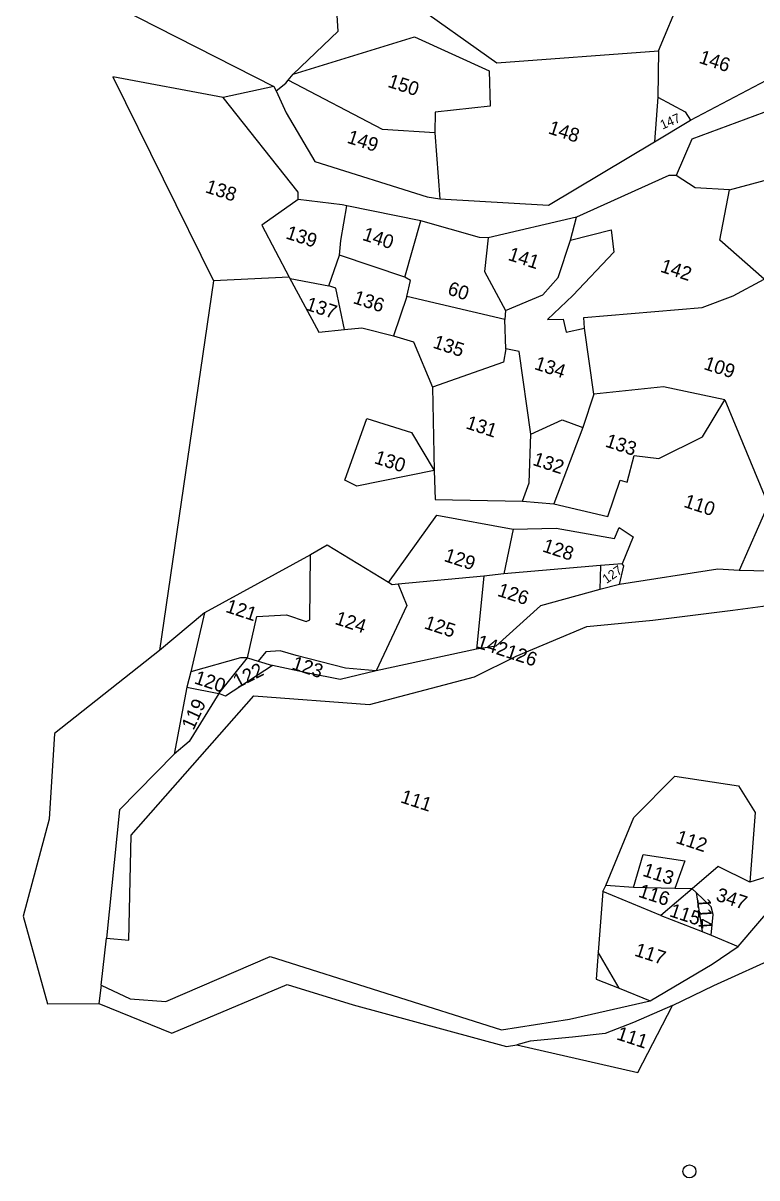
# Model space of a CAD drawing. Header units: metres. Extents: x 281097 to 285452, y 2029380 to 2031700.
# Drawn here: x 281808 to 282269, y 2029381 to 2030107 of the extents above; entities that cross this region are included whole.
import ezdxf
from ezdxf.enums import TextEntityAlignment as Align

# ---------------------------------------------------------------- set-up
doc = ezdxf.new("R2010")
doc.units = ezdxf.units.M
doc.header["$MEASUREMENT"] = 0
for name, color, linetype in [('OFF', 1, 'Continuous'), ('POLY_PARCEL', 6, 'Continuous'), ('POLY_ROAD', 30, 'Continuous'), ('TEXT_PARCEL', 7, 'Continuous'), ('V_BOUND_LINE', 7, 'Continuous')]:
    doc.layers.add(name, color=color, linetype=linetype)
doc.styles.add('TEXT_MAP', font='', dxfattribs={"height": 2.5})
doc.styles.get('TEXT_MAP').set_extended_font_data('Kruti Dev 050')

msp = doc.modelspace()

# ---------------------------------------------------------------- linework, layer by layer
msp.add_circle((282226.68, 2029384.92), 4.11)
at = {"layer": 'OFF'}
msp.add_line((281857, 2029502.01), (281855.55, 2029490.51), dxfattribs=at)
at = {"layer": 'POLY_PARCEL'}
for p, q in [((282207.14, 2030089.74), (282224.49, 2030130.81)), ((282005.93, 2030102.11), (282004.56, 2030122.29)), ((282050.17, 2030121.67), (282105.69, 2030082.22)), ((281977.54, 2030074.97), (282005.93, 2030102.11)), ((281977.54, 2030074.97), (282053.84, 2030098.6)), ((282053.84, 2030098.6), (282100.83, 2030077.09)), ((282105.69, 2030082.22), (282207.14, 2030089.74)), ((282207.14, 2030089.74), (282206.85, 2030060.64)), ((281974.51, 2030071.31), (281977.54, 2030074.97)), ((282100.83, 2030077.09), (282101.49, 2030054.89)), ((281966.84, 2030064.52), (281972.98, 2030069.47)), ((281972.98, 2030069.47), (281974.51, 2030071.31)), ((282033.8, 2030040.17), (281974.51, 2030071.31)), ((282206.85, 2030060.64), (282204.8, 2030032.47)), ((282206.85, 2030060.64), (282224.02, 2030051.34)), ((282101.49, 2030054.89), (282066.88, 2030051.16)), ((282066.88, 2030051.16), (282066.63, 2030038.26)), ((282224.02, 2030051.34), (282227.34, 2030046.1)), ((282066.63, 2030038.26), (282033.8, 2030040.17)), ((282066.63, 2030038.26), (282069.85, 2029996.67)), ((282230.17, 2030003.62), (282218.33, 2030011.22)), ((282251.75, 2030002.36), (282303.11, 2030015.96)), ((282251.75, 2030002.36), (282230.17, 2030003.62)), ((282245.86, 2029970.67), (282251.75, 2030002.36)), ((281980.74, 2029996.26), (281957.98, 2029980.04)), ((282007.57, 2029970.41), (282011.27, 2029992.29)), ((282047.7, 2029947.39), (282057.87, 2029982.71)), ((282151.95, 2029970.7), (282155.63, 2029985.09)), ((281957.98, 2029980.04), (281975.21, 2029947.37)), ((282151.95, 2029970.7), (282177.39, 2029977.18)), ((282177.39, 2029977.18), (282179.13, 2029963.11)), ((282006.83, 2029961.25), (282007.57, 2029970.41)), ((282100.17, 2029972.19), (282097.91, 2029951.04)), ((282144.26, 2029947.27), (282151.95, 2029970.7)), ((282273.6, 2029946.2), (282245.86, 2029970.67)), ((282000.14, 2029941.89), (282006.83, 2029961.25)), ((282047.7, 2029947.39), (282006.83, 2029961.25)), ((282179.13, 2029963.11), (282153.47, 2029935.78)), ((281975.21, 2029947.37), (281927.5, 2029945.03)), ((281975.21, 2029947.37), (281993.65, 2029912.72)), ((281975.7, 2029946.46), (282000.14, 2029941.89)), ((282051.39, 2029945.34), (282047.7, 2029947.39)), ((282049.13, 2029935.22), (282051.39, 2029945.34)), ((282097.91, 2029951.04), (282111.01, 2029926.36)), ((282134.52, 2029936.17), (282144.26, 2029947.27)), ((282254.07, 2029935.69), (282273.6, 2029946.2)), ((282004.34, 2029940.46), (282000.14, 2029941.89)), ((282009.88, 2029914.55), (282004.34, 2029940.46)), ((282049.13, 2029935.22), (282040.7, 2029910.43)), ((282110.65, 2029920.83), (282049.13, 2029935.22)), ((282111.01, 2029926.36), (282134.52, 2029936.17)), ((282153.47, 2029935.78), (282137.38, 2029920.67)), ((282234.6, 2029928.28), (282254.07, 2029935.69)), ((282111.01, 2029926.36), (282110.65, 2029920.83)), ((282160.23, 2029922.07), (282234.6, 2029928.28)), ((282160.66, 2029915.31), (282160.23, 2029922.07)), ((282009.88, 2029914.55), (282020.78, 2029915.47)), ((282020.78, 2029915.47), (282040.7, 2029910.43)), ((282111.22, 2029902.4), (282110.65, 2029920.83)), ((282137.38, 2029920.67), (282147.25, 2029920.87)), ((282147.25, 2029920.87), (282149.12, 2029912.84)), ((282149.12, 2029912.84), (282160.66, 2029915.31)), ((282166.64, 2029873.88), (282160.66, 2029915.31)), ((281993.65, 2029912.72), (282009.88, 2029914.55)), ((282040.7, 2029910.43), (282053.15, 2029906.67)), ((282053.15, 2029906.67), (282065.14, 2029878.23)), ((282111.22, 2029902.4), (282109.75, 2029893.88)), ((282119.69, 2029900.68), (282111.22, 2029902.4)), ((282127.01, 2029848.59), (282119.69, 2029900.68)), ((282109.75, 2029893.88), (282065.14, 2029878.23)), ((282065.14, 2029878.23), (282066.19, 2029825.72)), ((282166.64, 2029873.88), (282159.69, 2029852.8)), ((282210.28, 2029878.37), (282166.64, 2029873.88)), ((282248.93, 2029870.19), (282210.28, 2029878.37)), ((282234.95, 2029846.98), (282248.93, 2029870.19)), ((282248.93, 2029870.19), (282276.06, 2029804.3)), ((282010.16, 2029819.63), (282023.98, 2029858.52)), ((282023.98, 2029858.52), (282052.05, 2029849.58)), ((282127.01, 2029848.59), (282146.75, 2029857.67)), ((282146.75, 2029857.67), (282159.69, 2029852.8)), ((282052.05, 2029849.58), (282066.19, 2029825.72)), ((282159.69, 2029852.8), (282141.48, 2029804.86)), ((282125.97, 2029817.95), (282127.01, 2029848.59)), ((282207.54, 2029833.36), (282234.95, 2029846.98)), ((282187.55, 2029818.47), (282192, 2029835.28)), ((282192, 2029835.28), (282207.54, 2029833.36)), ((282066.19, 2029825.72), (282017.66, 2029815.84)), ((282066.19, 2029825.72), (282066.84, 2029807.5)), ((282017.66, 2029815.84), (282010.16, 2029819.63)), ((282121.85, 2029806.4), (282125.97, 2029817.95)), ((282175.39, 2029796.77), (282183.16, 2029819.64)), ((282183.16, 2029819.64), (282187.55, 2029818.47)), ((282066.84, 2029807.5), (282121.85, 2029806.4)), ((282121.85, 2029806.4), (282141.48, 2029804.86)), ((282141.48, 2029804.86), (282175.39, 2029796.77)), ((282276.06, 2029804.3), (282257.87, 2029762.85)), ((282037.44, 2029755.25), (282067.84, 2029797.76)), ((282067.84, 2029797.76), (282115.87, 2029788.91)), ((282115.87, 2029788.91), (282110.08, 2029760.68)), ((282115.87, 2029788.91), (282142.85, 2029789.59)), ((282142.85, 2029789.59), (282179.66, 2029783.07)), ((282179.66, 2029783.07), (282182.41, 2029789.85)), ((282182.41, 2029789.85), (282191.36, 2029784)), ((281999, 2029778.76), (281988.52, 2029772.66)), ((282037.44, 2029755.25), (281999, 2029778.76)), ((282191.36, 2029784), (282184.44, 2029767.05)), ((281988.52, 2029772.66), (281921.94, 2029736.15)), ((281988.14, 2029731.89), (281988.52, 2029772.66)), ((282170.8, 2029766.11), (282110.08, 2029760.68)), ((282170.8, 2029766.11), (282170.33, 2029750.86)), ((282184.44, 2029767.05), (282170.8, 2029766.11)), ((282182.82, 2029753.97), (282185.39, 2029765.78)), ((282185.39, 2029765.78), (282184.44, 2029767.05)), ((282039.75, 2029753.84), (282037.44, 2029755.25)), ((282097.5, 2029759.25), (282043.61, 2029754.23)), ((282097.5, 2029759.25), (282092.9, 2029713.41)), ((282110.08, 2029760.68), (282097.5, 2029759.25)), ((282043.61, 2029754.23), (282039.75, 2029753.84)), ((282043.61, 2029754.23), (282049.16, 2029740.76)), ((282049.16, 2029740.76), (282029.76, 2029699.78)), ((281921.94, 2029736.15), (281893.57, 2029712.53)), ((281921.94, 2029736.15), (281913.39, 2029699.09)), ((281948.93, 2029707.88), (281954.86, 2029734.01)), ((281954.86, 2029734.01), (281973.42, 2029735)), ((281973.42, 2029735), (281985.89, 2029730.89)), ((281985.89, 2029730.89), (281988.14, 2029731.89)), ((281960.38, 2029711.64), (281955.55, 2029705.88)), ((281969.53, 2029712.36), (281960.38, 2029711.64)), ((281979.5, 2029709.34), (281969.53, 2029712.36)), ((281944.48, 2029708.02), (281913.39, 2029699.09)), ((281930.98, 2029685.47), (281948.93, 2029707.88)), ((281948.93, 2029707.88), (281944.48, 2029708.02)), ((281948.93, 2029707.88), (281955.55, 2029705.88)), ((281955.55, 2029705.88), (281964.66, 2029703.12)), ((282010.59, 2029701.52), (281979.5, 2029709.34)), ((281913.39, 2029699.09), (281910.78, 2029689.4)), ((282029.76, 2029699.78), (282010.59, 2029701.52)), ((281910.78, 2029689.4), (281902.9, 2029647.41)), ((281910.78, 2029689.4), (281930.98, 2029685.47)), ((282191.7, 2029607.54), (282217.4, 2029633.44)), ((282217.4, 2029633.44), (282257.6, 2029627.5)), ((282257.6, 2029627.5), (282267.95, 2029610.59)), ((282267.95, 2029610.59), (282264.73, 2029566.89)), ((282174.04, 2029564.72), (282191.7, 2029607.54)), ((282191.51, 2029563.38), (282197.54, 2029584.18)), ((282197.54, 2029584.18), (282223.83, 2029580.32)), ((282223.83, 2029580.32), (282217.55, 2029562.78)), ((282244.63, 2029576.67), (282228.37, 2029562.67)), ((282264.73, 2029566.89), (282244.63, 2029576.67)), ((282287.06, 2029573.89), (282264.73, 2029566.89)), ((282172.18, 2029560.99), (282169.39, 2029522.82)), ((282172.18, 2029560.99), (282174.04, 2029564.72)), ((282208.79, 2029545.79), (282172.18, 2029560.99)), ((282191.51, 2029563.38), (282174.04, 2029564.72)), ((282217.55, 2029562.78), (282191.51, 2029563.38)), ((282228.37, 2029562.67), (282208.79, 2029545.79)), ((282228.37, 2029562.67), (282217.55, 2029562.78)), ((282230.89, 2029560.28), (282228.37, 2029562.67)), ((282230.89, 2029560.28), (282234.63, 2029535.73)), ((282240.29, 2029551.35), (282230.89, 2029560.28)), ((282208.79, 2029545.79), (282234.63, 2029535.73)), ((282241.59, 2029546.42), (282240.29, 2029551.35)), ((282240.31, 2029533.39), (282241.59, 2029546.42)), ((281857, 2029502.01), (281860.25, 2029531.67)), ((282234.63, 2029535.73), (282240.31, 2029533.39)), ((282240.31, 2029533.39), (282257.4, 2029526.34)), ((282169.39, 2029522.82), (282168.15, 2029505.9)), ((282182.55, 2029500.06), (282169.39, 2029522.82)), ((282168.15, 2029505.9), (282182.55, 2029500.06)), ((282182.55, 2029500.06), (282201.96, 2029492.18))]:
    msp.add_line(p, q, dxfattribs=at)
at = {"layer": 'POLY_ROAD'}
for p, q in [((282227.34, 2030046.1), (282275.01, 2030071.26)), ((281980.84, 2030000.93), (281933.58, 2030060.45)), ((281965.55, 2030067.26), (281966.84, 2030064.52)), ((281966.84, 2030064.52), (281973.32, 2030050.84)), ((281973.32, 2030050.84), (281991.14, 2030020.13)), ((282204.8, 2030032.47), (282227.34, 2030046.1)), ((282273.39, 2030050.95), (282228.22, 2030034.19)), ((282138.15, 2029992.72), (282204.8, 2030032.47)), ((282228.22, 2030034.19), (282218.33, 2030011.22)), ((281991.14, 2030020.13), (282061.86, 2029997.93)), ((282213.69, 2030011.41), (282155.63, 2029985.09)), ((282218.33, 2030011.22), (282213.69, 2030011.41)), ((281980.74, 2029996.26), (281980.84, 2030000.93)), ((282008.45, 2029992.88), (281980.74, 2029996.26)), ((282061.86, 2029997.93), (282069.85, 2029996.67)), ((282069.85, 2029996.67), (282138.15, 2029992.72)), ((282011.27, 2029992.29), (282008.45, 2029992.88)), ((282057.87, 2029982.71), (282011.27, 2029992.29)), ((282094.82, 2029972.27), (282057.87, 2029982.71)), ((282155.63, 2029985.09), (282100.17, 2029972.19)), ((282100.17, 2029972.19), (282094.82, 2029972.27)), ((282244.48, 2029763.7), (282182.82, 2029753.97)), ((282257.87, 2029762.85), (282244.48, 2029763.7)), ((282285.47, 2029762.13), (282257.87, 2029762.85)), ((282170.33, 2029750.86), (282133.02, 2029740.69)), ((282182.82, 2029753.97), (282170.33, 2029750.86)), ((282133.02, 2029740.69), (282104.96, 2029715.19)), ((282254, 2029738.02), (282289.96, 2029742.62)), ((282203.75, 2029731.55), (282254, 2029738.02)), ((282117.73, 2029709.08), (282162.09, 2029727.59)), ((282162.09, 2029727.59), (282203.75, 2029731.55)), ((282092.9, 2029713.41), (282029.76, 2029699.78)), ((282104.96, 2029715.19), (282092.9, 2029713.41)), ((282091.58, 2029696.07), (282117.73, 2029709.08)), ((281964.66, 2029703.12), (281935.09, 2029683.85)), ((281987.13, 2029698.19), (281964.66, 2029703.12)), ((282007.19, 2029694.34), (281987.13, 2029698.19)), ((282029.76, 2029699.78), (282007.19, 2029694.34)), ((282025.52, 2029678.49), (282091.58, 2029696.07)), ((281875.71, 2029596.29), (281952.95, 2029683.99)), ((281930.98, 2029685.47), (281912.31, 2029655.25)), ((281935.09, 2029683.85), (281930.98, 2029685.47)), ((281952.95, 2029683.99), (282025.52, 2029678.49)), ((281912.31, 2029655.25), (281902.9, 2029647.41)), ((281902.9, 2029647.41), (281868.4, 2029612.35)), ((281868.4, 2029612.35), (281860.25, 2029531.67)), ((281874.3, 2029530.34), (281875.71, 2029596.29)), ((282257.4, 2029526.34), (282280.83, 2029553.75)), ((281860.25, 2029531.67), (281874.3, 2029530.34)), ((282240.93, 2029515.21), (282257.4, 2029526.34)), ((281897.52, 2029491.73), (281963.2, 2029520.09)), ((281963.2, 2029520.09), (282108.48, 2029473.89)), ((282201.96, 2029492.18), (282240.93, 2029515.21)), ((281857, 2029502.01), (281875.13, 2029493.45)), ((281875.13, 2029493.45), (281897.52, 2029491.73)), ((282151.27, 2029480.65), (282201.96, 2029492.18)), ((282216.04, 2029489.16), (282191.62, 2029478.46)), ((282108.48, 2029473.89), (282151.27, 2029480.65)), ((282191.62, 2029478.46), (282173.69, 2029471.67)), ((282126.59, 2029466.8), (282118.19, 2029464.46)), ((282153.19, 2029469.34), (282126.59, 2029466.8)), ((282173.69, 2029471.67), (282153.19, 2029469.34))]:
    msp.add_line(p, q, dxfattribs=at)
at = {"layer": 'V_BOUND_LINE'}
for p, q in [((281853.53, 2030124.37), (281965.55, 2030067.26)), ((281933.58, 2030060.45), (281864.19, 2030073.45)), ((281864.19, 2030073.45), (281927.5, 2029945.03)), ((281965.55, 2030067.26), (281933.58, 2030060.45)), ((281927.5, 2029945.03), (281893.57, 2029712.53)), ((281893.57, 2029712.53), (281827.71, 2029660.35)), ((281827.71, 2029660.35), (281824.29, 2029606.38)), ((281824.29, 2029606.38), (281807.89, 2029545.49)), ((281807.89, 2029545.49), (281823.13, 2029490.34)), ((282242.04, 2029501.76), (282284.59, 2029521.11)), ((281901.4, 2029471.88), (281973.83, 2029502.56)), ((281973.83, 2029502.56), (282015.34, 2029489.61)), ((282216.04, 2029489.16), (282242.04, 2029501.76)), ((281823.13, 2029490.34), (281855.55, 2029490.51)), ((281855.55, 2029490.51), (281901.4, 2029471.88)), ((282015.34, 2029489.61), (282111.73, 2029463.36)), ((282194.19, 2029447.04), (282216.04, 2029489.16)), ((282111.73, 2029463.36), (282118.19, 2029464.46)), ((282118.19, 2029464.46), (282194.19, 2029447.04))]:
    msp.add_line(p, q, dxfattribs=at)

# ---------------------------------------------------------------- texts
at = {"layer": 'TEXT_PARCEL', "style": 'TEXT_MAP'}
for s, height, rotation, p in [('146', 8.7, 341.83276, (282242.69, 2030083.4)), ('150', 8.7, 341.83276, (282047.11, 2030068.31)), ('147', 5.8, 23.50711, (282214.55, 2030045.44)), ('149', 8.7, 341.83276, (282021.52, 2030033.17)), ('148', 8.7, 341.83276, (282147.97, 2030039.05)), ('138', 8.7, 341.83276, (281932.44, 2030001.98)), ('139', 8.7, 341.83276, (281983.03, 2029972.97)), ('140', 8.7, 341.83276, (282031.19, 2029972.01)), ('141', 8.7, 341.83276, (282122.69, 2029959.44)), ('142', 8.7, 341.83276, (282218.48, 2029952.07)), ('60', 8.7, 341.83276, (282081.6, 2029938.78)), ('136', 8.7, 341.83276, (282025.31, 2029932.25)), ('137', 8.7, 341.83276, (281995.48, 2029928.11)), ('135', 8.7, 341.83276, (282075.49, 2029904.2)), ('134', 8.7, 341.83276, (282139.23, 2029890.78)), ('109', 8.7, 341.83276, (282245.71, 2029890.75)), ('131', 8.7, 341.83276, (282096.14, 2029853.5)), ('133', 8.7, 341.83276, (282183.82, 2029842.04)), ('130', 8.7, 341.83276, (282038.61, 2029831.62)), ('132', 8.7, 341.83276, (282138.21, 2029830.49)), ('110', 8.7, 341.83276, (282233.12, 2029804.08)), ('128', 8.7, 341.83276, (282144.34, 2029776.06)), ('129', 8.7, 341.83276, (282082.48, 2029770.03)), ('127', 5.8, 34.95118, (282178.15, 2029760.44)), ('126', 8.7, 341.83276, (282116.06, 2029748.15)), ('121', 8.7, 341.83276, (281945.2, 2029738.07)), ('124', 8.7, 341.83276, (282013.94, 2029730.48)), ('125', 8.7, 341.83276, (282069.99, 2029727.68)), ('142126', 8.7, 341.83276, (282112.09, 2029712.54)), ('122', 8.7, 26.81617, (281949.27, 2029697.02)), ('123', 8.7, 341.83276, (281986.8, 2029702.16)), ('120', 8.7, 341.83276, (281925.46, 2029693.07)), ('119', 8.7, 65.23879, (281915.06, 2029672.56)), ('111', 8.7, 341.83276, (282055.14, 2029618.21)), ('112', 8.7, 341.83276, (282228.22, 2029592.8)), ('113', 8.7, 341.83276, (282207.31, 2029572.05)), ('116', 8.7, 341.83276, (282204.61, 2029558.89)), ('347', 8.7, 341.83276, (282253.35, 2029556.49)), ('115', 8.7, 341.83276, (282224.11, 2029546.54)), ('114', 8.7, 273.6457, (282236.3, 2029547.32)), ('117', 8.7, 341.83276, (282202.18, 2029521.81)), ('111', 8.7, 341.83276, (282190.85, 2029469.2))]:
    msp.add_text(s, height=height, rotation=rotation, dxfattribs=at).set_placement(p, align=Align.MIDDLE)

doc.saveas('drawing.dxf')
